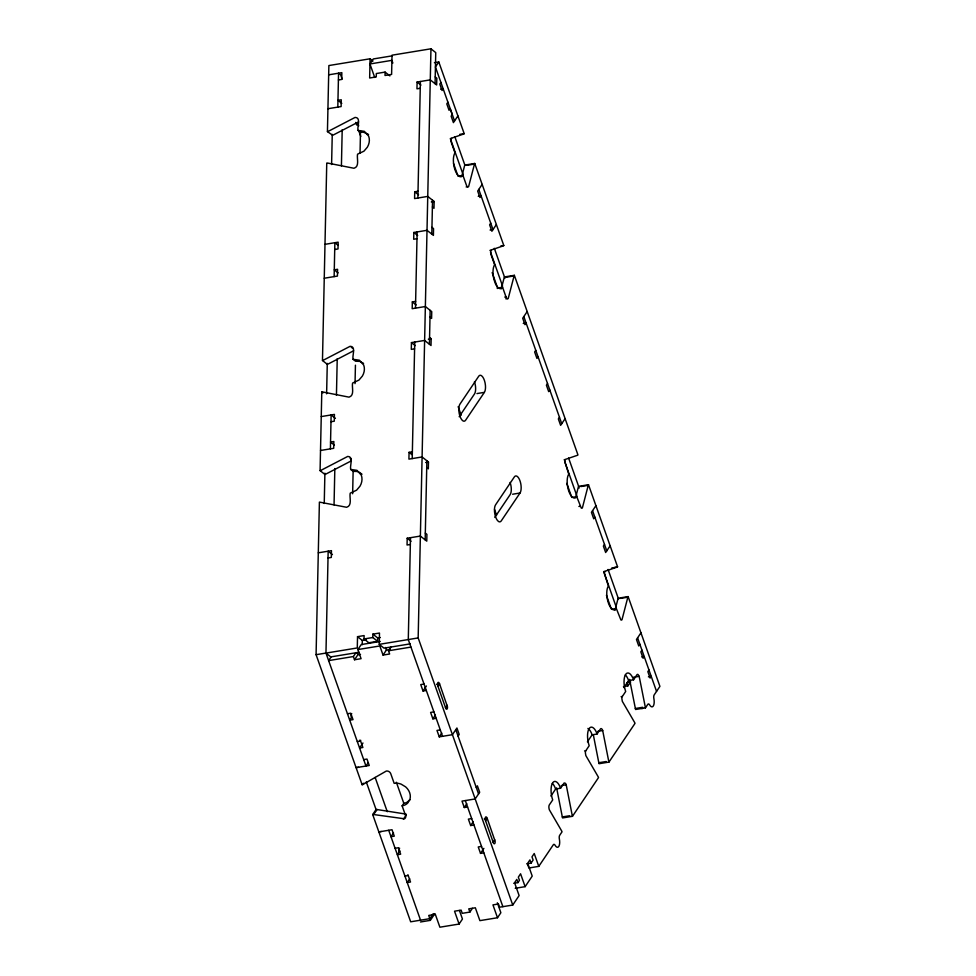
<?xml version="1.0" encoding="UTF-8"?>
<svg xmlns="http://www.w3.org/2000/svg" width="976" height="976" viewBox="0 0 976 976"><rect width="100%" height="100%" fill="white"/><g stroke="black" fill="none" stroke-linecap="round" stroke-linejoin="round"><path stroke-width="1.46" d="M360.327 472.811L357.35 471.481L353.129 471.347L350.726 469.444C349.542 466.113 354.044 456.439 347.737 456.426L320.799 470.42A3.684 3.062 -51.2 0 1 320.079 470.615L321.787 391.962A3.684 3.062 -51.5 0 1 322.495 391.925L349.018 397.147C354.947 395.475 351.592 387.13 352.604 383.043L358.948 380.079L362.364 376.089A12.81 10.651 -51.3 0 0 363.682 365.048L359.388 360.217L353.117 359.314C351.933 355.996 356.435 346.309 350.128 346.297L323.178 360.29A3.684 3.05 -51.2 0 1 322.47 360.486L326.753 163.077A3.684 3.062 -51.8 0 1 327.472 163.029L353.983 168.262C359.912 166.591 356.569 158.246 357.57 154.159L363.926 151.195L367.342 147.205A12.81 10.651 -51.3 0 0 368.647 136.164L364.353 131.333L358.094 130.43C356.899 127.1 361.401 117.425 355.093 117.413L328.156 131.406A3.697 3.062 -51.1 0 1 327.436 131.601L328.875 65.551L370.075 58.792L372.954 61.085M433.246 913.634L429.879 918.648L410.676 921.795L372.698 814.545A3.697 3.087 33.9 0 1 373.43 814.509L404.515 818.803A3.66 3.062 33.9 0 0 405.626 817.327A3.684 3.074 33.9 0 0 405.54 815.472L402.124 805.834A12.822 10.712 33.9 0 0 407.785 802.967L409.969 799.161A12.822 10.712 33.9 0 0 405.626 786.863L401.124 784.143A12.822 10.712 33.9 0 0 394.17 783.35L390.754 773.712A3.66 3.062 33.9 0 0 387.606 771.064L386.325 771.04L362.816 784.533A3.697 3.087 33.9 0 1 362.133 784.728L316.078 654.689L319.396 502.091L346.626 507.276C352.556 505.605 349.201 497.26 350.213 493.173L356.557 490.208L359.973 486.219A12.81 10.651 -51.3 0 0 361.291 475.178L356.996 470.347L350.726 469.444M324.239 503.47L324.898 473.177M326.618 393.816L327.277 363.389M331.596 164.517L332.255 134.383M359.095 652.261L330.754 656.909L325.96 653.103L328.168 551.196L332.438 554.588M330.4 448.85L331.132 414.946L335.39 418.338M334.134 276.611L334.866 242.707L338.062 245.257M337.818 107.104L338.55 73.2L340.673 74.896L342.149 79.056M334.048 504.873L334.841 468.529M336.439 395.243L337.232 358.717M341.417 165.908L342.198 129.747M352.641 493.758L353.129 471.347M355.032 383.629L355.435 365.183M360.034 153.122L360.51 131.004M377.614 641.33L372.82 637.523L372.893 634.132L377.688 637.95L377.614 641.33L368.83 642.769L364.036 638.963L364.109 635.571L357.533 636.657L357.277 647.954L325.96 653.103M370.075 58.792L369.66 78.007L376.248 76.921L376.321 73.542L385.093 72.09L389.888 75.908M362.23 644.709L362.316 640.463L357.533 636.657M385.093 72.09L385.02 75.481L391.608 74.408L392.023 55.193L430.953 48.8L435.747 52.606L435.076 83.692M410.164 643.879L384.032 648.162L379.237 644.355L379.481 633.046L372.893 634.132M425.316 533.091L426.915 534.372L426.768 541.143L420.375 536.068L407.199 538.227L407.053 545.011L410.347 544.462M412.36 451.803L409.066 452.339L408.92 459.123L422.096 456.963L428.476 462.038L428.33 468.822L426.732 467.553M429.562 337.464L431.16 338.733L431.014 345.516L424.621 340.429L411.445 342.6L411.299 349.371L414.593 348.835M415.63 301.377L412.336 301.913L412.189 308.697L425.353 306.525L431.746 311.612L431.599 318.396L430.001 317.127M431.953 227.335L433.551 228.604L433.405 235.387L427.012 230.312L413.836 232.471L413.69 239.254L416.984 238.705M418.021 191.247L414.727 191.784L414.58 198.567L427.744 196.408L434.137 201.483L433.991 208.266L432.392 206.997M435.223 76.909L436.821 78.178L436.662 84.961L430.282 79.873L417.106 82.033L416.959 88.816L420.253 88.279M410.493 537.691L408.285 639.585L442.555 736.319M412.214 458.586L414.739 342.051M415.483 308.148L417.13 231.922M417.874 198.03L420.4 81.496M420.449 921.978L430.331 920.356L428.745 915.427L435.333 914.353L439.883 927.2L459.086 924.052L454.535 911.194L461.123 910.12L462.258 913.329L469.895 912.072L468.748 908.863L475.336 907.778L479.887 920.636L497.504 917.745L492.953 904.886L498.443 903.996L499.578 907.204L512.754 905.045L418.167 637.926L430.953 48.8M425.17 539.874L426.878 460.77M429.416 344.247L430.148 310.344M431.807 234.118L432.539 200.214M462.038 175.534L464.588 165.688A3.672 1.513 80.7 0 1 464.869 165.078M464.869 165.078L474.739 163.456A3.672 1.513 80.7 0 0 474.47 164.078L468.639 186.55A3.672 1.513 80.7 0 1 467.504 186.794L467.175 186.489A3.672 1.513 80.7 0 1 466.369 185.001L462.953 175.375A12.81 5.258 80.7 0 1 457.915 175.229A12.822 5.27 80.7 0 1 453.376 160.308A12.81 5.258 80.7 0 1 454.999 152.89L451.583 143.24A3.623 1.488 80.7 0 1 451.144 141.215L451.107 140.483A3.623 1.488 80.7 0 1 451.559 138.397M501.286 288.786L504.202 277.55A3.66 1.513 80.7 0 1 504.47 276.94L514.352 275.317L577.951 454.901A3.672 1.513 80.7 0 1 577.585 455.243L564.104 459.83M514.352 275.317A3.66 1.513 80.7 0 0 514.084 275.927L508.24 298.412A3.66 1.513 80.7 0 1 507.117 298.656L505.775 298.815M575.803 496.796L578.353 486.963A3.672 1.513 80.7 0 1 578.634 486.353L588.504 484.73L617.564 566.763A3.672 1.513 80.7 0 1 617.186 567.105L603.705 571.692M588.504 484.73A3.672 1.513 80.7 0 0 588.235 485.34L582.404 507.825A3.66 1.513 80.7 0 1 581.269 508.057L576.731 496.638A12.822 5.27 80.7 0 1 568.813 491.233A12.822 5.27 80.7 0 1 568.764 474.141L564.872 461.758A3.66 1.513 80.7 0 1 565.336 459.635M615.051 610.061L617.967 598.825A3.672 1.513 80.7 0 1 618.247 598.203L628.117 596.592L659.922 686.384L654.176 694.912A3.66 1.501 80.7 0 0 653.883 698.621A7.32 3.013 80.7 0 1 653.273 706.051A7.32 3.013 80.7 0 1 649.638 704.916A3.66 1.501 80.7 0 0 647.82 704.355L645.453 707.868L635.571 709.491L629.593 679.406M628.117 596.592A3.672 1.513 80.7 0 0 627.849 597.202L622.005 619.675A3.66 1.513 80.7 0 1 620.882 619.919L616.332 608.499A12.822 5.27 80.7 0 1 608.426 603.095A12.822 5.27 80.7 0 1 608.365 586.003L604.486 573.607A3.66 1.513 80.7 0 1 604.949 571.485M374.735 77.482L369.941 63.965L373.32 58.95L392.34 55.827M450.339 138.568L463.807 133.98A3.672 1.513 80.7 0 0 464.186 133.639L438.797 61.976L435.43 66.978L454.548 120.939M440.896 82.387L439.773 84.058L442.043 90.487L443.165 88.816L440.701 89.219M447.911 102.199L446.788 103.871L449.058 110.3L450.18 108.629L452.266 114.521L451.144 116.181L453.413 122.61L457.915 115.937M482.156 184.403L477.667 191.076L479.936 197.494L481.058 195.834L478.24 196.298M490.733 223.138L489.61 224.809L491.88 231.239L496.381 224.553M527.186 311.564L522.697 318.237L524.978 324.666L526.101 322.995L523.27 323.459M459.171 416.74L474.482 393.975A9.15 3.758 80.7 0 0 475.556 386.96A9.174 3.77 80.7 0 0 474.446 381.775M484.364 392.364L465.637 420.18A9.15 3.758 80.7 0 1 462.819 420.778A9.15 3.758 80.7 0 1 458.879 411.128A9.15 3.758 80.7 0 1 459.952 404.125L478.679 376.297A9.15 3.758 80.7 0 1 481.497 375.699A9.174 3.77 80.7 0 1 485.438 385.349A9.15 3.758 80.7 0 1 484.364 392.352L476.959 393.572M535.763 350.311L534.641 351.97L536.922 358.399L538.044 356.728M331.157 656.848L328.631 660.606L353.361 656.543L355.898 652.785M353.361 656.543L354.508 659.752L361.083 658.678L357.863 649.565L361.23 644.563L380.262 641.439M354.508 659.752L357.875 654.75L360.51 654.31M547.524 383.507L546.401 385.178L548.671 391.596L549.793 389.924M357.863 649.565L379.823 645.966L383.043 655.067L386.411 650.065L390.363 649.418M383.043 655.067L389.631 653.993L388.485 650.772L391.022 647.015M559.468 417.24L558.345 418.911L560.614 425.329L565.116 418.655M494.808 517.402L510.131 494.649A9.15 3.758 80.7 0 0 511.29 489.342A9.174 3.77 80.7 0 0 510.094 482.437M520.013 493.026L501.286 520.842A9.15 3.758 80.7 0 1 498.468 521.44A9.15 3.758 80.7 0 1 494.527 511.802A9.15 3.758 80.7 0 1 495.601 504.787L514.328 476.959A9.15 3.758 80.7 0 1 517.146 476.361A9.174 3.77 80.7 0 1 519.976 480.814A9.174 3.77 80.7 0 1 521.086 485.999A9.15 3.758 80.7 0 1 520.001 493.014L512.607 494.234M362.95 743.004L359.583 748.019L362.877 747.482L360.608 741.052L357.314 741.589M368.208 762.683L365.963 766.026L325.96 653.066L316.078 654.689M424.035 684.042L420.741 684.579L423.023 691.008L426.39 685.994M362.133 784.728L362.974 783.472M363.023 784.436L363.865 783.191M437.87 686.335L439.566 683.834L438.944 682.7A2.769 1.135 80.7 0 0 437.785 682.797A2.769 1.135 80.7 0 0 437.614 685.323L445.849 708.576A2.769 1.135 80.7 0 0 446.544 709.198A2.745 1.122 80.7 0 0 447.472 706.807L439.566 683.834L436.601 684.322M433.893 711.882L430.599 712.419L432.88 718.848L435.406 715.091M372.698 814.545L376.065 809.543A3.697 3.087 33.9 0 1 376.797 809.507L405.272 813.984M374.528 813.276L377.053 809.519M445.459 707.759L447.142 705.258M440.274 729.889L436.98 730.426L439.261 736.856L441.786 733.098M595.921 505.666L591.432 512.339L593.701 518.768L594.823 517.097M402.124 805.834L403.82 803.333A12.786 10.687 33.9 0 0 406.833 802.382L410.188 799.625M458.073 736.111L459.196 734.44L456.927 728.011L452.425 734.696L439.261 736.856M393.523 832.943L390.986 836.7L394.28 836.164L392.01 829.734L378.834 831.906L381.311 831.491M405.967 814.85L406.382 814.228M403.381 819.23L406.333 814.85M604.498 544.413L603.375 546.072L605.657 552.501L610.146 545.828M399.892 850.962L397.366 854.708L400.66 854.171L398.391 847.741L395.097 848.29M409.761 878.803L407.224 882.56L410.518 882.011L408.249 875.594L404.955 876.131M476.276 787.51L477.398 785.851L479.68 792.268L475.178 798.941L462.014 801.113L464.283 807.53L467.577 806.993M464.283 807.53L466.809 803.773M471.676 818.571L468.382 819.12L470.664 825.537L473.189 821.792M485.523 820.877L487.207 818.376L486.585 817.241A2.769 1.135 80.7 0 0 485.438 817.339A2.769 1.135 80.7 0 0 485.255 819.864L493.49 843.118A2.769 1.135 80.7 0 0 494.722 843.557A2.769 1.135 80.7 0 0 495.137 841.324L487.207 818.376L484.242 818.864M430.331 920.356L434.832 913.658M481.534 846.424L478.252 846.961L480.521 853.39L483.889 848.376M493.1 842.3L494.783 839.787M640.951 632.838L636.462 639.512L638.743 645.941L639.866 644.27M641.952 650.162L640.829 651.822L643.099 658.251L644.233 656.567L641.769 656.97M459.086 924.052L462.453 919.038L459.428 910.474M469.895 912.072L472.421 908.314M550.915 796.05L555.625 789.047L560.566 788.23L564.165 782.972L565.397 783.277A3.684 1.513 80.7 0 1 566.202 784.765L572.253 815.57A3.697 1.525 80.7 0 0 572.473 816.314L562.591 817.937A3.697 1.525 80.7 0 1 562.371 817.193L556.613 787.839M587.406 741.833L592.127 734.818L597.056 734.013L600.435 728.999A3.66 1.513 80.7 0 1 601.558 728.767L601.887 729.06A3.66 1.513 80.7 0 1 602.704 730.56M623.896 687.616L628.617 680.601L633.558 679.796L636.925 674.782A3.66 1.513 80.7 0 1 638.048 674.55L639.182 676.331L645.453 707.868M623.444 686.616L627.885 685.896L630.411 682.139M572.473 816.314L598.532 777.579A3.648 1.501 80.7 0 0 598.166 776.737L585.844 755.583L585.368 752.825A3.66 1.513 80.7 0 1 585.832 750.703L589.199 745.701A12.859 5.283 80.7 0 1 589.15 728.56A12.859 5.283 80.7 0 1 597.092 733.976M593.384 735.074L598.861 762.976A3.697 1.525 80.7 0 0 599.081 763.708L608.963 762.085L635.022 723.362A3.648 1.501 80.7 0 0 634.656 722.521L622.334 701.366L621.858 698.609A3.648 1.501 80.7 0 1 622.322 696.486L625.689 691.472A12.81 5.27 80.7 0 1 624.03 681.809A12.81 5.258 80.7 0 1 626.958 673.184A12.81 5.258 80.7 0 1 632.704 677.71L633.558 679.796M648.979 669.951L647.844 671.634L650.114 678.064L651.236 676.392L648.418 676.856M513.718 883.304L517.951 882.609L519.464 880.352L518.329 877.143L520.574 873.801L525.125 886.659L515.243 888.282M526.82 863.821L531.054 863.126L533.116 860.076L531.981 856.855L534.226 853.524L538.776 866.371L528.894 867.993L527.382 863.711M497.504 917.745L500.871 912.731L497.333 902.739M512.754 905.045L519.122 895.578L514.572 882.731L516.816 879.388L517.951 882.609M525.125 886.659L532.225 876.106L527.674 863.26L529.919 859.917L531.054 863.126M538.776 866.371L553.319 844.765A3.66 1.501 80.7 0 1 555.137 845.338A7.32 3.013 80.7 0 0 558.772 846.473A7.32 3.013 80.7 0 0 559.37 839.043A3.66 1.501 80.7 0 1 559.675 835.322L562.042 831.808A3.648 1.501 80.7 0 0 561.664 830.954L549.354 809.799A3.684 1.513 80.7 0 1 549.329 804.895L552.709 799.917A12.81 5.27 80.7 0 1 551.147 787.974A12.81 5.258 80.7 0 1 556.601 781.996A12.81 5.27 80.7 0 1 560.566 788.23M358.546 121.915L332.706 135.298L327.436 131.601M353.58 350.799L327.973 364.109A3.684 3.062 -51.4 0 1 327.265 364.304L322.47 360.486M351.189 460.928L325.581 474.226A3.684 3.062 -51.5 0 1 324.874 474.434L320.079 470.615M489.94 250.417L503.518 245.781A3.636 1.488 80.7 0 0 503.787 245.488L474.739 163.456M377.688 637.95L380.323 637.511M358.558 767.246L356.081 767.648L369.257 765.489L366.976 759.06L363.682 759.596M369.941 63.965L391.901 60.353L392.852 63.062M328.668 74.823L341.844 72.663L341.698 79.446L338.404 79.983M434.393 62.696L438.797 61.976M327.936 108.726L341.112 106.567L341.258 99.784L337.964 100.321L341.795 103.371M459.733 134.371L464.186 133.639M467.065 165.286L474.47 164.078M462.953 175.375L458.025 176.18L453.535 163.529M466.162 186.953L467.394 186.758M431.319 201.947L434.137 201.483M324.996 244.329L338.16 242.17L338.013 248.953L334.719 249.49M490.074 230.043L493.002 229.567L478.789 189.405M500.834 245.976L503.799 245.488M324.252 278.233L337.428 276.074L337.574 269.291L334.28 269.827L338.111 272.877M506.666 277.147L514.084 275.927M497.26 288.518A12.786 5.258 80.7 0 0 497.626 288.042L502.567 287.225L505.983 296.863A3.66 1.513 80.7 0 0 506.788 298.351L507.117 298.656M504.751 297.07L505.983 296.863M428.33 339.197L431.16 338.733M321.25 416.569L334.426 414.41L334.28 421.193L330.986 421.73M320.518 450.473L333.694 448.313L333.841 441.53L330.547 442.067L334.378 445.117M425.658 462.502L428.476 462.038M580.83 486.56L588.235 485.34M573.022 497.248L576.731 496.638M578.902 506.483L580.134 506.276M318.298 552.819L331.462 550.659L331.315 557.442L328.021 557.979M615.087 567.166L617.564 566.763M611.757 567.995L614.721 567.507M364.036 638.963L372.82 637.523M362.316 640.463L366.268 639.817M620.443 598.41L627.849 597.202M379.237 644.355L418.167 637.926M611.403 609.305L616.332 608.499M388.485 650.772L410.957 647.088M423.023 691.008L426.317 690.459M347.456 713.749L350.738 713.212L353.019 719.629L349.725 720.178L351.409 717.665L351.079 716.152A2.745 1.135 80.7 0 1 351.775 713.712M633.424 677.271L639.182 676.331M630.703 682.029L626.751 682.675L627.885 685.896M432.88 718.848L436.174 718.312M621.09 696.681L622.322 696.486M635.303 708.503L642.708 707.283M597.751 731.353L602.692 730.548L608.743 761.353A3.697 1.525 80.7 0 0 608.963 762.085M584.587 750.91L585.832 750.703M598.8 762.72L606.218 761.512M561.261 785.582L566.202 784.765M470.664 825.537L473.958 825.001M562.31 816.936L569.728 815.729M480.521 853.39L483.815 852.841M399.648 848.254L399.416 848.254A2.745 1.135 80.7 0 0 398.72 850.682L399.05 852.207M587.918 728.438L589.748 730.17A12.786 5.258 80.7 0 1 592.127 734.818M368.562 134.468L363.645 132.272A12.725 10.516 -50.8 0 0 360.486 132.358L358.094 130.43M363.584 363.365L359.741 361.364L355.52 361.218L353.117 359.314M417.106 82.033L420.937 85.083M414.727 191.784L418.558 194.834M413.836 232.471L417.679 235.521M412.336 301.913L416.166 304.963M411.445 342.6L415.288 345.638M409.066 452.339L411.945 454.633M321.787 391.962L322.983 392.913M407.199 538.227L411.042 541.277M351.323 347.249L352.519 348.2M350.128 458.33L351.323 459.281M361.193 473.482L361.974 474.263M625.335 674.928L626.25 675.953A12.871 5.295 80.7 0 1 628.617 680.601M523.819 316.578L561.737 423.669M592.554 510.68L606.779 550.83M637.584 637.84L656.543 691.386M454.853 136.811L464.954 165.334M494.332 248.294L504.934 278.245M568.618 458.073L579.219 488.024M608.06 569.447L618.589 599.191M450.473 138.97L463.1 174.619M490.452 251.869L502.579 286.102M564.738 461.66L576.865 495.881M603.68 571.619L616.222 607.023M492.16 272.585L497.626 288.042M566.812 483.401L571.79 497.455M606.425 595.25L610.903 607.902M358.717 125.855L357.826 123.318L356.704 124.989L355.789 122.415M458.159 406.675L461.197 415.239M494.539 509.399L496.564 515.108M358.948 131.321L360.766 136.457M455.804 729.682L478.557 793.939M465.308 800.564L502.872 906.667M385.496 647.466L386.411 650.065M357.118 652.602L357.875 654.75M396.354 782.252L403.82 803.333M375.15 777.433L387.277 811.703M388.716 830.283L420.546 920.173M366.281 781.91L376.394 810.47M408.163 874.972A2.745 1.135 80.7 0 1 407.492 874.96M360.693 740.247A2.745 1.135 80.7 0 1 359.595 740.198M491.172 250.259A3.623 1.488 80.7 0 0 490.721 252.357L490.757 253.077A3.623 1.488 80.7 0 0 491.196 255.102L494.612 264.74A12.81 5.27 80.7 0 0 494.002 279.685L495.442 283.772A12.81 5.27 80.7 0 0 502.567 287.225M642.635 708.381A7.32 3.013 80.7 0 1 640.683 707.771M552.355 783.362A12.81 5.27 80.7 0 1 555.637 789.035"/></g></svg>
